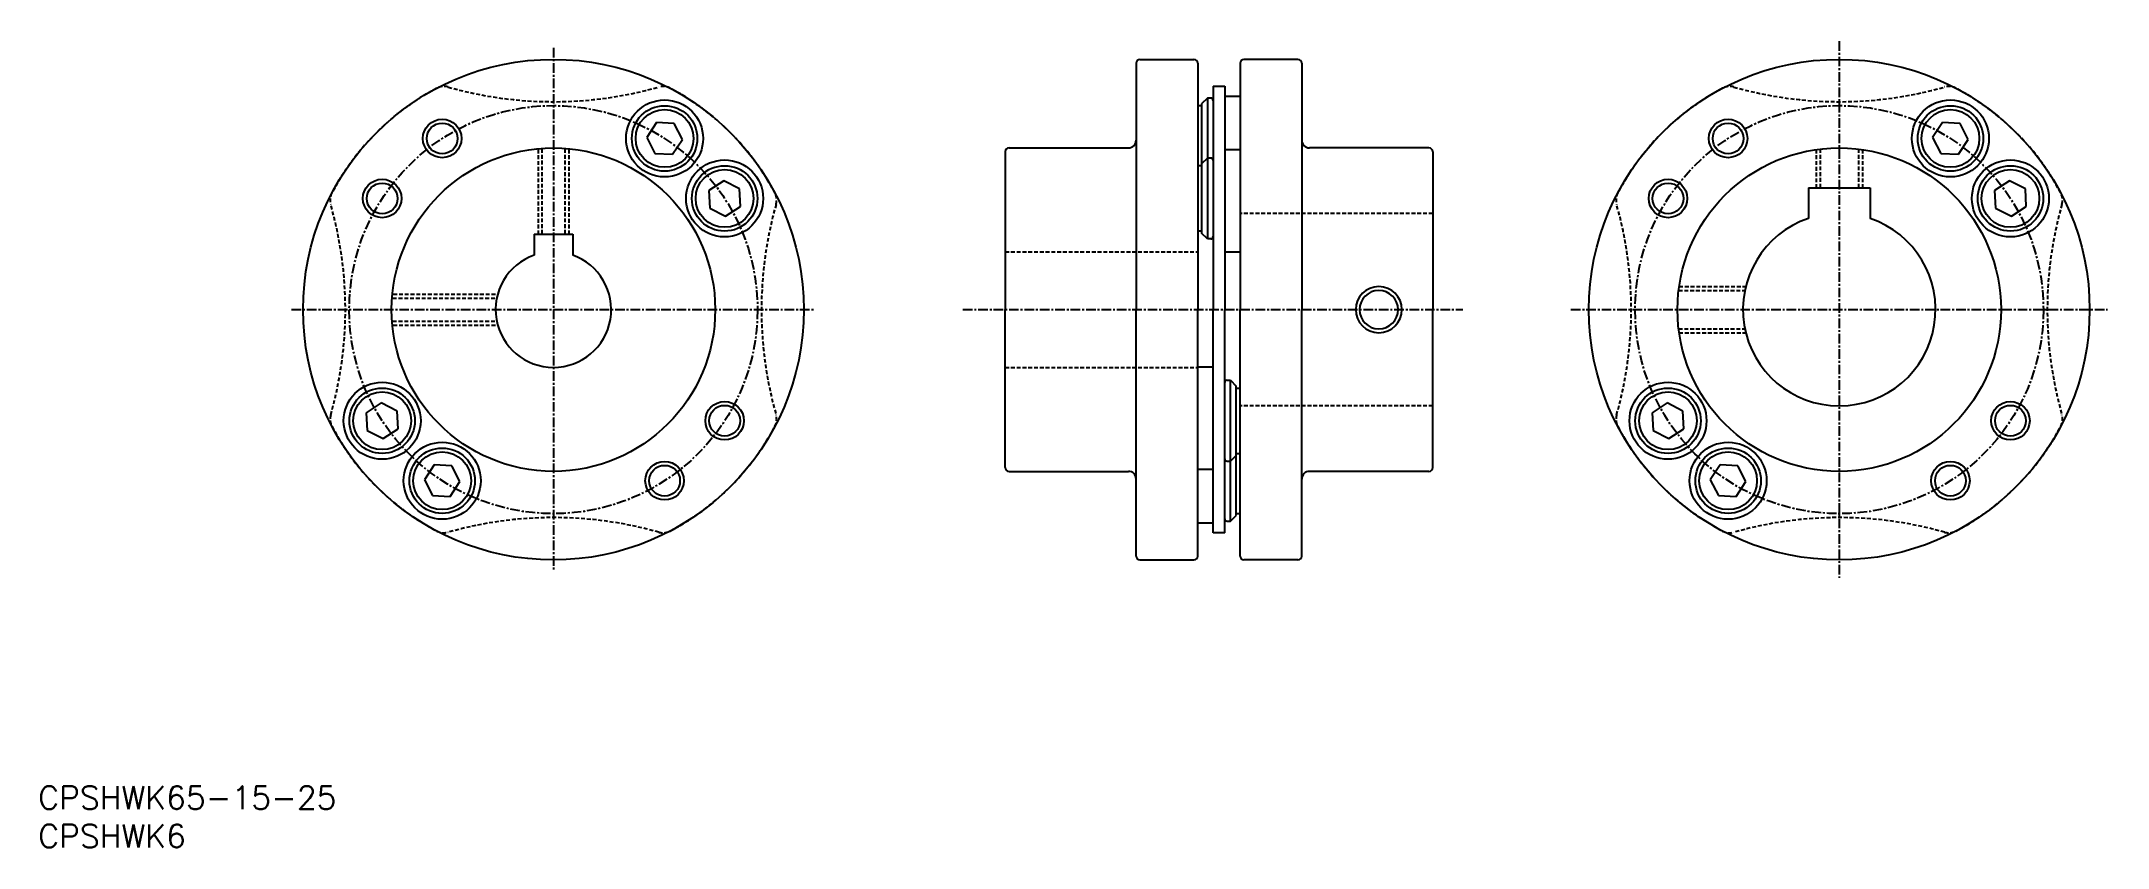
# Model space of a CAD drawing. Extents: x 45 to 313, y 37 to 142.
import ezdxf
from ezdxf.enums import TextEntityAlignment as Align

# ---------------------------------------------------------------- set-up
doc = ezdxf.new("R2010")
doc.units = 0
doc.linetypes.add('CENTER', pattern=[2, 1.25, -0.25, 0.25, -0.25])
doc.linetypes.add('DASHED', pattern=[0.75, 0.5, -0.25])
doc.layers.get('0').update_dxf_attribs({"linetype": 'CONTINUOUS'})
doc.layers.add('CENTER', color=1, linetype='CENTER')
doc.styles.get("Standard").update_dxf_attribs({"font": 'txt.shx', "bigfont": 'extfont.shx'})

# ---------------------------------------------------------------- blocks, each defined once
blk = doc.blocks.new('FB55')
at = {"color": 0}
for p, q in [((0, 2.309402), (-2.000001, 1.154701)), ((-2.000001, 1.154701), (-2.000001, -1.154701)), ((2.000001, 1.154701), (0, 2.309402)), ((2.000001, -1.154701), (2.000001, 1.154701)), ((-2.000001, -1.154701), (0, -2.309402)), ((0, -2.309402), (2.000001, -1.154701))]:
    blk.add_line(p, q, dxfattribs=at)
for radius in [4.25, 3.75]:
    blk.add_circle((0, 0), radius, dxfattribs=at)

msp = doc.modelspace()

# ---------------------------------------------------------------- linework, layer by layer
at = {"color": 7, "linetype": 'CONTINUOUS'}
for p, q in [((187.78, 139.67), (194.78, 139.67)), ((208.28, 139.67), (201.28, 139.67)), ((187.28, 139.17), (187.28, 107.17)), ((195.28, 139.17), (195.28, 107.17)), ((200.78, 139.17), (200.78, 107.17)), ((208.78, 139.17), (208.78, 107.17)), ((196.53, 134.65), (195.78, 133.9)), ((196.53, 134.65), (196.53, 116.36)), ((196.98, 134.65), (196.53, 134.65)), ((197.28, 136.17), (198.78, 136.17)), ((197.28, 136.17), (197.28, 107.17)), ((198.78, 136.17), (198.78, 107.17)), ((198.78, 134.9), (200.78, 134.9)), ((195.78, 133.65), (195.28, 133.65)), ((195.78, 133.9), (195.78, 117.11)), ((170.28, 127.67), (170.28, 107.17)), ((170.78, 128.17), (186.28, 128.17)), ((196.53, 126.86), (195.78, 126.11)), ((196.98, 126.86), (196.53, 126.86)), ((198.78, 127.96), (200.78, 127.96)), ((225.28, 128.17), (209.78, 128.17)), ((225.78, 127.67), (225.78, 107.17)), ((195.78, 125.86), (195.28, 125.86)), ((274.55, 122.97), (274.55, 119.02)), ((274.55, 122.97), (282.55, 122.97)), ((282.55, 122.97), (282.55, 119.02)), ((109.14, 116.97), (114.14, 116.97)), ((109.14, 116.97), (109.14, 114.25)), ((114.14, 116.97), (114.14, 114.25)), ((195.78, 117.36), (195.28, 117.36)), ((196.53, 116.36), (195.78, 117.11)), ((196.98, 116.36), (196.53, 116.36)), ((198.78, 114.66), (200.78, 114.66)), ((170.28, 86.67), (170.28, 107.17)), ((187.28, 75.17), (187.28, 107.17)), ((195.28, 75.17), (195.28, 107.17)), ((197.28, 78.17), (197.28, 107.17)), ((198.78, 78.17), (198.78, 107.17)), ((200.78, 75.17), (200.78, 107.17)), ((208.78, 75.17), (208.78, 107.17)), ((225.78, 86.67), (225.78, 107.17)), ((197.28, 99.69), (195.28, 99.69)), ((199.08, 97.99), (199.53, 97.99)), ((199.53, 79.7), (199.53, 97.99)), ((199.53, 97.99), (200.28, 97.24)), ((200.28, 80.45), (200.28, 97.24)), ((200.28, 96.99), (200.78, 96.99)), ((170.78, 86.17), (186.28, 86.17)), ((197.28, 86.39), (195.28, 86.39)), ((199.08, 87.49), (199.53, 87.49)), ((199.53, 87.49), (200.28, 88.24)), ((200.28, 88.49), (200.78, 88.49)), ((225.28, 86.17), (209.78, 86.17)), ((200.28, 80.7), (200.78, 80.7)), ((197.28, 79.45), (195.28, 79.45)), ((198.78, 78.17), (197.28, 78.17)), ((199.08, 79.7), (199.53, 79.7)), ((199.53, 79.7), (200.28, 80.45)), ((187.78, 74.67), (194.78, 74.67)), ((208.28, 74.67), (201.28, 74.67))]:
    msp.add_line(p, q, dxfattribs=at)
at = {"color": 3, "linetype": 'DASHED'}
for p, q in [((109.64, 127.96), (109.64, 116.97)), ((110.14, 128.02), (110.14, 116.97)), ((113.14, 128.02), (113.14, 116.97)), ((113.64, 127.96), (113.64, 116.97)), ((275.55, 127.96), (275.55, 122.97)), ((276.05, 128.02), (276.05, 122.97)), ((281.05, 128.02), (281.05, 122.97)), ((281.55, 127.96), (281.55, 122.97)), ((225.78, 119.67), (200.78, 119.67)), ((170.28, 114.67), (195.28, 114.67)), ((257.76, 110.17), (266.41, 110.17)), ((90.79, 108.67), (104.29, 108.67)), ((90.85, 109.17), (104.41, 109.17)), ((257.7, 109.67), (266.3, 109.67)), ((90.79, 105.67), (104.29, 105.67)), ((90.85, 105.17), (104.41, 105.17)), ((257.7, 104.67), (266.3, 104.67)), ((257.76, 104.17), (266.41, 104.17)), ((170.28, 99.67), (195.28, 99.67)), ((225.78, 94.67), (200.78, 94.67))]:
    msp.add_line(p, q, dxfattribs=at)
at = {"color": 7, "linetype": 'CONTINUOUS'}
for centre, radius in [((111.64, 107.17), 32.5), ((278.55, 107.17), 32.5), ((126.07, 129.4), 5), ((292.98, 129.4), 5), ((97.2, 129.4), 2.5), ((264.12, 129.4), 2.5), ((97.2, 129.4), 2), ((264.12, 129.4), 2), ((111.64, 107.17), 21), ((133.86, 121.61), 5), ((278.55, 107.17), 21), ((300.77, 121.61), 5), ((89.41, 121.61), 2.5), ((89.41, 121.61), 2), ((256.32, 121.61), 2.5), ((256.32, 121.61), 2), ((89.41, 92.74), 5), ((256.32, 92.74), 5), ((133.86, 92.74), 2.5), ((133.86, 92.74), 2), ((300.77, 92.74), 2.5), ((300.77, 92.74), 2), ((97.2, 84.95), 5), ((264.12, 84.95), 5), ((126.07, 84.95), 2.5), ((126.07, 84.95), 2), ((292.98, 84.95), 2.5), ((292.98, 84.95), 2)]:
    msp.add_circle(centre, radius, dxfattribs=at)
for centre, radius, start, end in [((187.78, 139.17), 0.5, 90, 180), ((194.78, 139.17), 0.5, 0, 90), ((201.28, 139.17), 0.5, 90, 180), ((208.28, 139.17), 0.5, 360, 90), ((196.98, 134.35), 0.3, 0, 90), ((186.28, 129.17), 1, 270, 0), ((209.78, 129.17), 1, 180, 270), ((170.78, 127.67), 0.5, 90, 180), ((196.98, 126.56), 0.3, 0, 90), ((225.28, 127.67), 0.5, 360, 90), ((278.55, 107.17), 12.5, 108.6629, 71.3371), ((196.98, 116.66), 0.3, 270, 0), ((111.64, 107.17), 7.5, 109.4712, 70.5288), ((218.78, 107.17), 3, 0, 180), ((218.78, 107.17), 2.5, 0, 180), ((218.78, 107.17), 3, 180, 0), ((218.78, 107.17), 2.5, 180, 0), ((199.08, 97.69), 0.3, 90, 180), ((170.78, 86.67), 0.5, 180, 270), ((186.28, 85.17), 1, 360, 90), ((199.08, 87.79), 0.3, 180, 270), ((209.78, 85.17), 1, 90, 180), ((225.28, 86.67), 0.5, 270, 0), ((199.08, 80), 0.3, 180, 270), ((187.78, 75.17), 0.5, 180, 270), ((194.78, 75.17), 0.5, 270, 0), ((201.28, 75.17), 0.5, 180, 270), ((208.28, 75.17), 0.5, 270, 0)]:
    msp.add_arc(centre, radius, start, end, dxfattribs=at)
at = {"color": 3, "linetype": 'DASHED'}
for centre, radius, start, end in [((111.64, 107.17), 32.5, 117.7902, 152.2098), ((97.42, 134.16), 2, 74.1294, 117.7902), ((111.64, 184.17), 50, 254.1294, 285.8706), ((125.86, 134.16), 2, 62.2098, 105.8706), ((111.64, 107.17), 32.5, 27.7902, 62.2098), ((278.55, 107.17), 32.5, 117.7902, 152.2098), ((264.33, 134.16), 2, 74.1294, 117.7902), ((278.55, 184.17), 50, 254.1294, 285.8706), ((292.77, 134.16), 2, 62.2098, 105.8706), ((278.55, 107.17), 32.5, 27.7902, 62.2098), ((84.65, 121.39), 2, 152.2098, 195.8706), ((34.64, 107.17), 50, 344.1294, 15.8706), ((188.64, 107.17), 50, 164.1294, 195.8706), ((138.62, 121.39), 2, 344.1294, 27.7902), ((251.57, 121.39), 2, 152.2098, 195.8706), ((201.55, 107.17), 50, 344.1294, 15.8706), ((355.55, 107.17), 50, 164.1294, 195.8706), ((305.53, 121.39), 2, 344.1294, 27.7902), ((84.65, 92.95), 2, 164.1294, 207.7902), ((111.64, 107.17), 32.5, 207.7902, 242.2098), ((111.64, 107.17), 32.5, 297.7902, 332.2098), ((138.62, 92.95), 2, 332.2098, 15.8706), ((251.57, 92.95), 2, 164.1294, 207.7902), ((278.55, 107.17), 32.5, 207.7902, 242.2098), ((278.55, 107.17), 32.5, 297.7902, 332.2098), ((305.53, 92.95), 2, 332.2098, 15.8706), ((97.42, 80.19), 2, 242.2098, 285.8706), ((111.64, 30.17), 50, 74.1294, 105.8706), ((125.86, 80.19), 2, 254.1294, 297.7902), ((264.33, 80.19), 2, 242.2098, 285.8706), ((278.55, 30.17), 50, 74.1294, 105.8706), ((292.77, 80.19), 2, 254.1294, 297.7902)]:
    msp.add_arc(centre, radius, start, end, dxfattribs=at)
at = {"layer": 'CENTER', "color": 1, "linetype": 'CENTER'}
for p, q in [((111.64, 141.17), (111.64, 73.17)), ((278.55, 142.02), (278.55, 72.33)), ((77.64, 107.17), (145.64, 107.17)), ((164.78, 107.17), (229.67, 107.17)), ((243.71, 107.17), (313.39, 107.17))]:
    msp.add_line(p, q, dxfattribs=at)
for centre in [(111.64, 107.17), (278.55, 107.17)]:
    msp.add_circle(centre, 26.5, dxfattribs=at)

# ---------------------------------------------------------------- block references
at = {"color": 7, "linetype": 'CONTINUOUS'}
for p, rotation in [((126.07, 129.4), 326.9999999999992), ((292.98, 129.4), 326.9999999999992), ((133.86, 121.61), 303.0000000000009), ((300.77, 121.61), 303.0000000000009), ((89.41, 92.74), 123.0000000000008), ((256.32, 92.74), 123.0000000000008), ((97.2, 84.95), 146.9999999999991), ((264.12, 84.95), 146.9999999999991)]:
    msp.add_blockref('FB55', p, dxfattribs=dict(at, rotation=rotation))

# ---------------------------------------------------------------- texts
for s, p in [('CPSHWK65-15-25', (44.78, 43.8)), ('CPSHWK6', (44.78, 38.8))]:
    msp.add_text(s, height=3, dxfattribs=at).set_placement(p, align=Align.MIDDLE_LEFT)

doc.saveas('drawing.dxf')
